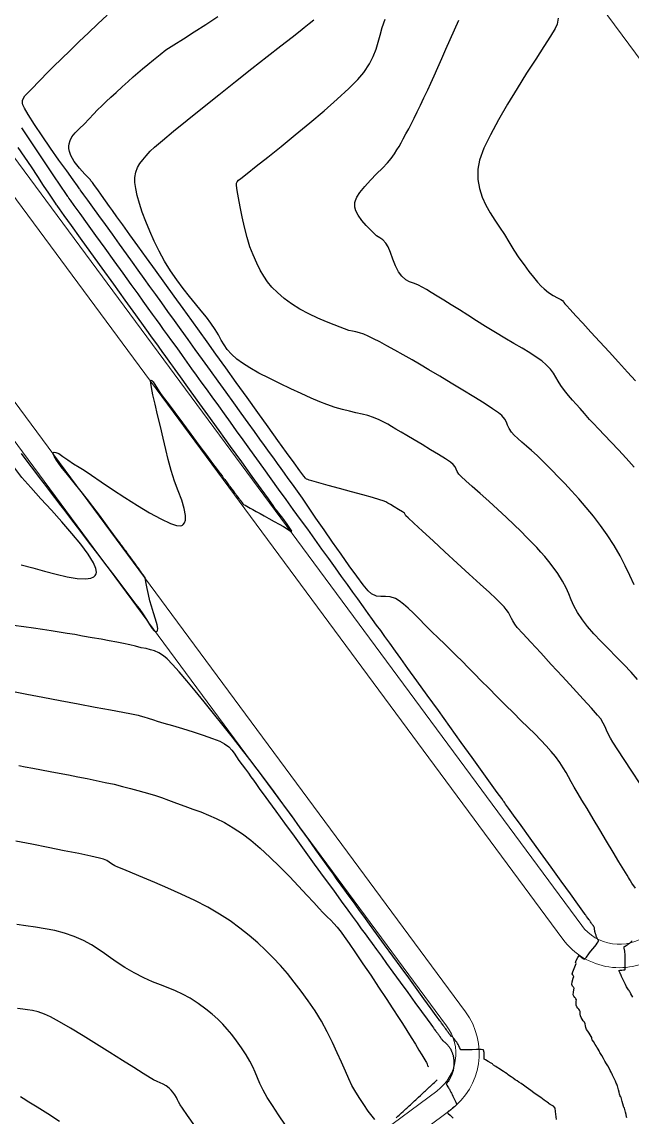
# Model space of a CAD drawing. Header units: millimetres. Extents: x 340454 to 342791, y 6993867 to 6995092.
# Drawn here: x 340795.8 to 340861.1, y 6994663.3 to 6994780.5 of the extents above; entities that cross this region are included whole.
import ezdxf

# ---------------------------------------------------------------- set-up
doc = ezdxf.new("R2010")
doc.units = ezdxf.units.MM
doc.header["$LTSCALE"] = 10
for name, color, linetype in [('T-HM-CURVA_INTERMEDIARIA', 45, 'Continuous'), ('T-HM-CURVA_MESTRA', 20, 'Continuous'), ('URB-Calçadas', 2, 'Continuous'), ('URB-Quadras', 3, 'Continuous')]:
    doc.layers.add(name, color=color, linetype=linetype)

msp = doc.modelspace()

# ---------------------------------------------------------------- linework, layer by layer
at = {"layer": 'T-HM-CURVA_INTERMEDIARIA', "color": 45, "linetype": 'Continuous', "lineweight": -3, "flags": 128}
for points, elevation in [([(340861.47, 6994687.75), (340861.1, 6994688.31), (340860.94, 6994688.55), (340860.89, 6994688.62), (340860.83, 6994688.72), (340860.71, 6994688.92), (340860.57, 6994689.16), (340860.22, 6994689.74), (340859.71, 6994690.58), (340859.09, 6994691.62), (340858.39, 6994692.79), (340857.66, 6994694), (340856.95, 6994695.19), (340856.29, 6994696.28), (340855.74, 6994697.2), (340855.33, 6994697.87), (340854.92, 6994698.56), (340854.6, 6994699.15), (340854.32, 6994699.67), (340854.05, 6994700.16), (340853.75, 6994700.66), (340853.38, 6994701.21), (340852.9, 6994701.85), (340852.45, 6994702.4), (340851.92, 6994702.99), (340851.34, 6994703.61), (340850.69, 6994704.27), (340849.98, 6994704.97), (340849.22, 6994705.72), (340848.41, 6994706.52), (340847.55, 6994707.37), (340846.65, 6994708.27), (340845.78, 6994709.16), (340844.98, 6994709.97), (340844.25, 6994710.71), (340843.57, 6994711.4), (340842.92, 6994712.05), (340842.29, 6994712.67), (340841.67, 6994713.28), (340841.04, 6994713.9), (340840.39, 6994714.53), (340839.66, 6994715.24), (340838.97, 6994715.93), (340838.32, 6994716.59), (340837.71, 6994717.19), (340837.15, 6994717.72), (340836.64, 6994718.17), (340836.19, 6994718.53), (340835.79, 6994718.78), (340835.23, 6994718.96), (340834.72, 6994718.99), (340834.24, 6994718.98), (340833.75, 6994719.03), (340833.23, 6994719.25), (340832.88, 6994719.59), (340832.34, 6994720.24), (340831.65, 6994721.15), (340830.85, 6994722.26), (340829.97, 6994723.5), (340829.07, 6994724.8), (340828.16, 6994726.12), (340827.29, 6994727.38), (340826.5, 6994728.53), (340825.83, 6994729.51), (340825.31, 6994730.24), (340824.78, 6994730.99), (340824.32, 6994731.62), (340823.92, 6994732.18), (340823.55, 6994732.69), (340823.17, 6994733.21), (340822.77, 6994733.77), (340822.32, 6994734.4), (340821.78, 6994735.15), (340821.29, 6994735.82), (340820.71, 6994736.63), (340820.04, 6994737.57), (340819.3, 6994738.59), (340818.51, 6994739.69), (340817.68, 6994740.84), (340816.84, 6994742.01), (340815.99, 6994743.18), (340815.16, 6994744.33), (340814.37, 6994745.43), (340813.62, 6994746.47), (340812.86, 6994747.53), (340812.14, 6994748.53), (340811.45, 6994749.49), (340810.79, 6994750.4), (340810.15, 6994751.29), (340809.52, 6994752.16), (340808.9, 6994753.02), (340808.28, 6994753.89), (340807.65, 6994754.76), (340807, 6994755.66), (340806.25, 6994756.7), (340805.5, 6994757.75), (340804.75, 6994758.78), (340804.05, 6994759.76), (340803.41, 6994760.64), (340802.87, 6994761.4), (340802.44, 6994761.98), (340802.17, 6994762.36), (340802.07, 6994762.5), (340802.02, 6994762.57), (340801.99, 6994762.62), (340801.93, 6994762.7), (340801.76, 6994762.93), (340801.3, 6994763.57), (340800.62, 6994764.52), (340799.79, 6994765.69), (340798.89, 6994766.97), (340798, 6994768.27), (340797.17, 6994769.51), (340796.5, 6994770.57), (340796.11, 6994771.24), (340795.93, 6994771.6), (340795.88, 6994771.77), (340795.87, 6994771.82), (340795.88, 6994771.91), (340795.9, 6994772.08), (340795.98, 6994772.31), (340796.14, 6994772.56), (340796.42, 6994772.86), (340796.76, 6994773.18), (340797.13, 6994773.56), (340797.41, 6994773.87), (340797.87, 6994774.34), (340798.47, 6994774.96), (340799.21, 6994775.7), (340800.05, 6994776.52), (340800.97, 6994777.42), (340801.94, 6994778.36), (340802.94, 6994779.32), (340803.95, 6994780.26), (340804.94, 6994781.18)], 719), ([(340861.98, 6994698.92), (340861.09, 6994700.28), (340860.27, 6994701.52), (340859.57, 6994702.58), (340859.06, 6994703.38), (340858.79, 6994703.82), (340858.54, 6994704.29), (340858.37, 6994704.69), (340858.22, 6994705.05), (340858.03, 6994705.43), (340857.75, 6994705.88), (340857.41, 6994706.29), (340856.77, 6994707.03), (340855.88, 6994708.01), (340854.82, 6994709.17), (340853.66, 6994710.43), (340852.47, 6994711.71), (340851.33, 6994712.96), (340850.29, 6994714.08), (340849.43, 6994715.01), (340848.83, 6994715.68), (340848.55, 6994716.02), (340848.34, 6994716.36), (340848.21, 6994716.64), (340848.08, 6994716.93), (340847.88, 6994717.28), (340847.64, 6994717.6), (340847.42, 6994717.86), (340847.18, 6994718.11), (340846.87, 6994718.43), (340846.54, 6994718.75), (340845.84, 6994719.4), (340844.86, 6994720.3), (340843.69, 6994721.38), (340842.4, 6994722.56), (340841.09, 6994723.77), (340839.82, 6994724.93), (340838.69, 6994725.97), (340837.77, 6994726.82), (340837.15, 6994727.39), (340836.91, 6994727.62), (340836.83, 6994727.76), (340836.75, 6994727.89), (340836.53, 6994728.04), (340836.11, 6994728.31), (340835.64, 6994728.59), (340835.27, 6994728.81), (340834.99, 6994728.97), (340834.77, 6994729.1), (340834.48, 6994729.23), (340834.12, 6994729.34), (340833.35, 6994729.56), (340832.3, 6994729.85), (340831.08, 6994730.19), (340829.81, 6994730.54), (340828.61, 6994730.87), (340827.58, 6994731.15), (340826.86, 6994731.35), (340826.55, 6994731.44), (340826.4, 6994731.5), (340826.28, 6994731.55), (340826.15, 6994731.65), (340825.98, 6994731.86), (340825.57, 6994732.42), (340824.95, 6994733.28), (340824.15, 6994734.39), (340823.21, 6994735.69), (340822.17, 6994737.14), (340821.06, 6994738.69), (340819.91, 6994740.29), (340818.75, 6994741.9), (340817.64, 6994743.45), (340816.58, 6994744.92), (340815.64, 6994746.24), (340814.83, 6994747.36), (340813.99, 6994748.52), (340813.08, 6994749.79), (340812.11, 6994751.13), (340811.12, 6994752.51), (340810.12, 6994753.89), (340809.15, 6994755.24), (340808.23, 6994756.52), (340807.38, 6994757.7), (340806.62, 6994758.75), (340805.99, 6994759.62), (340805.51, 6994760.29), (340805.2, 6994760.72), (340804.77, 6994761.33), (340804.33, 6994761.93), (340803.93, 6994762.49), (340803.6, 6994762.95), (340803.37, 6994763.27), (340803.27, 6994763.4), (340803.21, 6994763.48), (340803.16, 6994763.56), (340802.97, 6994763.74), (340802.54, 6994764.18), (340801.98, 6994764.81), (340801.42, 6994765.55), (340801.07, 6994766.16), (340800.9, 6994766.62), (340800.84, 6994766.91), (340800.84, 6994767.05), (340800.84, 6994767.18), (340800.88, 6994767.43), (340800.97, 6994767.77), (340801.18, 6994768.17), (340801.54, 6994768.61), (340801.99, 6994769.05), (340802.5, 6994769.52), (340803.03, 6994770.09), (340803.49, 6994770.6), (340803.92, 6994771.06), (340804.37, 6994771.5), (340804.83, 6994771.94), (340805.34, 6994772.41), (340805.9, 6994772.92), (340806.54, 6994773.51), (340807.18, 6994774.09), (340807.73, 6994774.58), (340808.24, 6994775.02), (340808.74, 6994775.45), (340809.28, 6994775.9), (340809.89, 6994776.41), (340810.6, 6994777), (340811.23, 6994777.47), (340812.08, 6994778.03), (340813.11, 6994778.67), (340814.27, 6994779.4), (340815.5, 6994780.2), (340816.77, 6994781.06)], 718), ([(340861.68, 6994710.1), (340861, 6994710.89), (340860.23, 6994711.71), (340859.41, 6994712.54), (340858.58, 6994713.38), (340857.77, 6994714.21), (340857.01, 6994715), (340856.34, 6994715.76), (340855.79, 6994716.47), (340855.27, 6994717.27), (340854.89, 6994717.98), (340854.6, 6994718.63), (340854.34, 6994719.26), (340854.05, 6994719.91), (340853.68, 6994720.62), (340853.17, 6994721.43), (340852.67, 6994722.13), (340852.22, 6994722.72), (340851.79, 6994723.25), (340851.36, 6994723.74), (340850.91, 6994724.22), (340850.41, 6994724.73), (340849.85, 6994725.3), (340849.2, 6994725.96), (340848.5, 6994726.66), (340847.65, 6994727.46), (340846.73, 6994728.31), (340845.77, 6994729.17), (340844.85, 6994730), (340844.01, 6994730.74), (340843.32, 6994731.37), (340842.81, 6994731.83), (340842.56, 6994732.09), (340842.38, 6994732.37), (340842.28, 6994732.61), (340842.17, 6994732.85), (340841.97, 6994733.11), (340841.68, 6994733.34), (340841.14, 6994733.7), (340840.4, 6994734.17), (340839.55, 6994734.69), (340838.65, 6994735.24), (340837.79, 6994735.76), (340837.02, 6994736.21), (340836.42, 6994736.56), (340835.85, 6994736.89), (340835.38, 6994737.17), (340834.97, 6994737.42), (340834.54, 6994737.64), (340834.06, 6994737.88), (340833.45, 6994738.13), (340832.85, 6994738.34), (340832.23, 6994738.51), (340831.57, 6994738.65), (340830.88, 6994738.81), (340830.13, 6994738.99), (340829.33, 6994739.22), (340828.45, 6994739.53), (340827.7, 6994739.83), (340826.78, 6994740.22), (340825.72, 6994740.69), (340824.59, 6994741.21), (340823.42, 6994741.76), (340822.27, 6994742.33), (340821.19, 6994742.9), (340820.22, 6994743.44), (340819.42, 6994743.94), (340818.82, 6994744.38), (340818.24, 6994744.92), (340817.8, 6994745.43), (340817.46, 6994745.92), (340817.16, 6994746.43), (340816.85, 6994746.97), (340816.49, 6994747.57), (340816.03, 6994748.25), (340815.57, 6994748.86), (340815.02, 6994749.54), (340814.41, 6994750.29), (340813.76, 6994751.1), (340813.08, 6994751.96), (340812.39, 6994752.88), (340811.72, 6994753.85), (340811.08, 6994754.87), (340810.5, 6994755.93), (340809.97, 6994757.01), (340809.5, 6994758.08), (340809.07, 6994759.12), (340808.7, 6994760.12), (340808.4, 6994761.05), (340808.17, 6994761.9), (340808, 6994762.66), (340807.92, 6994763.3), (340807.92, 6994763.81), (340808.03, 6994764.4), (340808.2, 6994764.89), (340808.44, 6994765.31), (340808.75, 6994765.72), (340809.12, 6994766.15), (340809.55, 6994766.64), (340810, 6994767.06), (340810.85, 6994767.8), (340812.05, 6994768.78), (340813.5, 6994769.96), (340815.14, 6994771.28), (340816.9, 6994772.67), (340818.69, 6994774.09), (340820.44, 6994775.48), (340822.08, 6994776.77), (340823.54, 6994777.91), (340824.73, 6994778.85), (340825.58, 6994779.53), (340826.02, 6994779.88), (340826.56, 6994780.32), (340827.05, 6994780.71)], 717), ([(340861.32, 6994720.23), (340860.87, 6994721.22), (340860.37, 6994722.26), (340859.82, 6994723.34), (340859.18, 6994724.44), (340858.45, 6994725.58), (340857.73, 6994726.59), (340856.97, 6994727.57), (340856.19, 6994728.52), (340855.41, 6994729.43), (340854.64, 6994730.28), (340853.9, 6994731.08), (340853.2, 6994731.8), (340852.56, 6994732.45), (340852, 6994733.02), (340851.53, 6994733.5), (340850.94, 6994734.08), (340850.36, 6994734.61), (340849.82, 6994735.08), (340849.32, 6994735.51), (340848.88, 6994735.89), (340848.5, 6994736.24), (340848.22, 6994736.56), (340847.95, 6994736.95), (340847.79, 6994737.3), (340847.66, 6994737.64), (340847.48, 6994737.97), (340847.19, 6994738.34), (340846.83, 6994738.62), (340846.17, 6994739.08), (340845.27, 6994739.66), (340844.19, 6994740.34), (340842.99, 6994741.08), (340841.75, 6994741.83), (340840.53, 6994742.57), (340839.38, 6994743.25), (340838.37, 6994743.84), (340837.57, 6994744.31), (340836.63, 6994744.85), (340835.72, 6994745.35), (340834.88, 6994745.81), (340834.11, 6994746.22), (340833.43, 6994746.57), (340832.86, 6994746.85), (340832.41, 6994747.04), (340831.95, 6994747.2), (340831.56, 6994747.3), (340831.2, 6994747.37), (340830.82, 6994747.46), (340830.35, 6994747.62), (340829.89, 6994747.79), (340829.23, 6994748.04), (340828.41, 6994748.37), (340827.49, 6994748.77), (340826.52, 6994749.23), (340825.56, 6994749.74), (340824.66, 6994750.29), (340823.88, 6994750.87), (340823.16, 6994751.52), (340822.58, 6994752.1), (340822.11, 6994752.67), (340821.7, 6994753.25), (340821.33, 6994753.9), (340820.96, 6994754.65), (340820.55, 6994755.53), (340820.22, 6994756.39), (340819.91, 6994757.4), (340819.63, 6994758.5), (340819.38, 6994759.62), (340819.17, 6994760.69), (340818.99, 6994761.65), (340818.87, 6994762.43), (340818.8, 6994762.97), (340818.78, 6994763.2), (340818.86, 6994763.37), (340819.01, 6994763.52), (340819.26, 6994763.73), (340819.92, 6994764.25), (340820.9, 6994765.02), (340822.13, 6994766.01), (340823.55, 6994767.15), (340825.07, 6994768.39), (340826.63, 6994769.68), (340828.16, 6994770.97), (340829.57, 6994772.21), (340830.8, 6994773.34), (340831.77, 6994774.31), (340832.41, 6994775.07), (340833, 6994775.97), (340833.41, 6994776.78), (340833.72, 6994777.54), (340833.95, 6994778.29), (340834.15, 6994779.05), (340834.38, 6994779.87), (340834.68, 6994780.78)], 716), ([(340853.2, 6994780.86), (340853.1, 6994780.22), (340852.88, 6994779.77), (340852.39, 6994778.95), (340851.68, 6994777.84), (340850.81, 6994776.5), (340849.83, 6994774.98), (340848.8, 6994773.34), (340847.78, 6994771.66), (340846.81, 6994770), (340845.95, 6994768.4), (340845.26, 6994766.95), (340844.78, 6994765.69), (340844.59, 6994764.7), (340844.62, 6994763.62), (340844.79, 6994762.64), (340845.08, 6994761.72), (340845.46, 6994760.87), (340845.92, 6994760.05), (340846.42, 6994759.27), (340846.94, 6994758.5), (340847.45, 6994757.72), (340847.94, 6994756.94), (340848.47, 6994756.06), (340849.01, 6994755.23), (340849.55, 6994754.46), (340850.06, 6994753.77), (340850.55, 6994753.15), (340851, 6994752.63), (340851.38, 6994752.2), (340851.7, 6994751.89), (340852.18, 6994751.51), (340852.67, 6994751.19), (340853.13, 6994750.94), (340853.48, 6994750.76), (340853.66, 6994750.65), (340853.76, 6994750.53), (340853.82, 6994750.43), (340853.91, 6994750.3), (340854.08, 6994750.11), (340854.48, 6994749.68), (340855.08, 6994749.03), (340855.83, 6994748.22), (340856.71, 6994747.28), (340857.66, 6994746.25), (340858.66, 6994745.16), (340859.65, 6994744.07), (340860.62, 6994743), (340861.47, 6994742.05)], 714), ([(340795.73, 6994734.28), (340796.25, 6994733.59), (340796.8, 6994732.87), (340797.27, 6994732.26), (340797.67, 6994731.72), (340798.06, 6994731.22), (340798.44, 6994730.72), (340798.85, 6994730.19), (340799.31, 6994729.58), (340799.86, 6994728.86), (340800.4, 6994728.15), (340801.12, 6994727.2), (340801.98, 6994726.08), (340802.92, 6994724.84), (340803.91, 6994723.54), (340804.9, 6994722.24), (340805.86, 6994720.99), (340806.72, 6994719.85), (340807.46, 6994718.89), (340808.03, 6994718.14), (340808.38, 6994717.69), (340808.77, 6994717.11), (340809.14, 6994716.53), (340809.47, 6994715.98), (340809.76, 6994715.55), (340809.97, 6994715.32), (340810.11, 6994715.23), (340810.2, 6994715.23), (340810.24, 6994715.24), (340810.28, 6994715.26), (340810.33, 6994715.35), (340810.35, 6994715.55), (340810.29, 6994715.94), (340810.12, 6994716.56), (340809.9, 6994717.25), (340809.68, 6994717.94), (340809.52, 6994718.53), (340809.38, 6994719.18), (340809.24, 6994719.82), (340809.12, 6994720.37), (340809.04, 6994720.76), (340809, 6994720.91), (340809.01, 6994721), (340808.94, 6994721.09), (340808.88, 6994721.18), (340808.83, 6994721.25), (340808.77, 6994721.34), (340808.63, 6994721.53), (340808.53, 6994721.68), (340808.42, 6994721.82), (340808.37, 6994721.89), (340808.32, 6994721.97), (340808.24, 6994722.08), (340808.09, 6994722.28), (340808.01, 6994722.4), (340807.97, 6994722.45), (340807.93, 6994722.5), (340807.88, 6994722.57), (340807.83, 6994722.64), (340807.74, 6994722.77), (340807.58, 6994722.98), (340807.47, 6994723.13), (340807.41, 6994723.22), (340807.34, 6994723.3), (340807.26, 6994723.41), (340807.13, 6994723.6), (340806.97, 6994723.82), (340806.81, 6994724.02), (340806.69, 6994724.2), (340806.6, 6994724.32), (340806.51, 6994724.44), (340806.42, 6994724.55), (340806.31, 6994724.71), (340806.03, 6994725.08), (340805.63, 6994725.62), (340805.14, 6994726.29), (340804.59, 6994727.04), (340804.01, 6994727.83), (340803.42, 6994728.61), (340802.85, 6994729.36), (340802.16, 6994730.22), (340801.41, 6994731.14), (340800.69, 6994732.04), (340800.03, 6994732.87), (340799.52, 6994733.58), (340799.26, 6994734.01), (340799.16, 6994734.24), (340799.16, 6994734.34), (340799.17, 6994734.37), (340799.21, 6994734.4), (340799.29, 6994734.43), (340799.46, 6994734.41), (340799.76, 6994734.27), (340800.22, 6994733.98), (340800.75, 6994733.6), (340801.34, 6994733.19), (340801.96, 6994732.81), (340802.47, 6994732.49), (340803.28, 6994731.95), (340804.32, 6994731.25), (340805.53, 6994730.43), (340806.84, 6994729.57), (340808.18, 6994728.72), (340809.48, 6994727.94), (340810.68, 6994727.28), (340811.71, 6994726.8), (340812.37, 6994726.59), (340812.75, 6994726.56), (340812.93, 6994726.59), (340813, 6994726.63), (340813.08, 6994726.7), (340813.21, 6994726.86), (340813.32, 6994727.16), (340813.34, 6994727.65), (340813.2, 6994728.4), (340812.92, 6994729.29), (340812.56, 6994730.28), (340812.16, 6994731.34), (340811.78, 6994732.47), (340811.47, 6994733.63), (340811.22, 6994734.73), (340810.94, 6994735.94), (340810.64, 6994737.18), (340810.34, 6994738.41), (340810.07, 6994739.55), (340809.85, 6994740.55), (340809.68, 6994741.36), (340809.61, 6994741.81), (340809.59, 6994742.02), (340809.61, 6994742.1), (340809.62, 6994742.11), (340809.65, 6994742.12), (340809.73, 6994742.09), (340809.86, 6994741.97), (340810.05, 6994741.68), (340810.34, 6994741.2), (340810.66, 6994740.71), (340810.94, 6994740.33), (340811.47, 6994739.62), (340812.18, 6994738.66), (340813.01, 6994737.55), (340813.89, 6994736.37), (340814.77, 6994735.19), (340815.57, 6994734.11), (340816.23, 6994733.22), (340816.7, 6994732.59), (340816.9, 6994732.32), (340817.06, 6994732.1), (340817.2, 6994731.93), (340817.28, 6994731.81), (340817.37, 6994731.69), (340817.45, 6994731.59), (340817.52, 6994731.49), (340817.59, 6994731.4), (340817.7, 6994731.25), (340817.86, 6994731.03), (340817.96, 6994730.9), (340818.02, 6994730.83), (340818.07, 6994730.76), (340818.14, 6994730.66), (340818.27, 6994730.48), (340818.43, 6994730.28), (340818.57, 6994730.09), (340818.7, 6994729.93), (340818.75, 6994729.85), (340818.79, 6994729.8), (340818.83, 6994729.75), (340818.9, 6994729.65), (340819.03, 6994729.48), (340819.1, 6994729.39), (340819.15, 6994729.33), (340819.19, 6994729.28), (340819.28, 6994729.16), (340819.39, 6994729.01), (340819.47, 6994728.91), (340819.53, 6994728.84), (340819.56, 6994728.8), (340819.6, 6994728.77), (340819.64, 6994728.79), (340819.71, 6994728.75), (340819.88, 6994728.66), (340820.08, 6994728.54), (340820.26, 6994728.44), (340820.54, 6994728.28), (340820.9, 6994728.08), (340821.32, 6994727.85), (340821.76, 6994727.6), (340822.26, 6994727.32), (340822.82, 6994727.01), (340823.36, 6994726.71), (340823.81, 6994726.46), (340824.09, 6994726.3), (340824.35, 6994726.13), (340824.57, 6994725.98), (340824.7, 6994725.96), (340824.57, 6994726.2), (340824.2, 6994726.73), (340823.73, 6994727.36), (340823.32, 6994727.9), (340823.11, 6994728.17), (340823.01, 6994728.31), (340822.9, 6994728.45), (340822.71, 6994728.73), (340822.2, 6994729.43), (340821.43, 6994730.5), (340820.46, 6994731.84), (340819.35, 6994733.38), (340818.15, 6994735.05), (340816.92, 6994736.76), (340815.71, 6994738.44), (340814.58, 6994740.01), (340813.58, 6994741.39), (340812.78, 6994742.5), (340812.23, 6994743.27), (340811.98, 6994743.62), (340811.75, 6994743.93), (340811.57, 6994744.18), (340811.4, 6994744.42), (340811.21, 6994744.68), (340811.04, 6994744.93), (340810.9, 6994745.11), (340810.76, 6994745.3), (340810.59, 6994745.55), (340810.35, 6994745.88), (340809.8, 6994746.64), (340809, 6994747.75), (340808.01, 6994749.13), (340806.87, 6994750.7), (340805.66, 6994752.39), (340804.42, 6994754.11), (340803.21, 6994755.79), (340802.09, 6994757.34), (340801.12, 6994758.69), (340800.35, 6994759.75), (340799.85, 6994760.46), (340799.66, 6994760.72), (340799.59, 6994760.81), (340799.52, 6994760.91), (340799.41, 6994761.08), (340799.12, 6994761.51), (340798.69, 6994762.16), (340798.14, 6994762.98), (340797.52, 6994763.93), (340796.84, 6994764.95), (340796.14, 6994766.01), (340795.44, 6994767.05)], 721), ([(340853.02, 6994663.01), (340852.93, 6994663.86), (340852.87, 6994664.23), (340852.69, 6994664.43), (340852.48, 6994664.55), (340852.34, 6994664.62), (340852.24, 6994664.69), (340852.15, 6994664.76), (340852.01, 6994664.86), (340851.72, 6994665.07), (340851.34, 6994665.35), (340850.94, 6994665.63), (340850.6, 6994665.88), (340850.28, 6994666.12), (340850.02, 6994666.31), (340849.77, 6994666.48), (340849.5, 6994666.67), (340849.24, 6994666.85), (340849.01, 6994667), (340848.81, 6994667.14), (340848.61, 6994667.27), (340848.37, 6994667.44), (340848.18, 6994667.57), (340848, 6994667.7), (340847.85, 6994667.8), (340847.73, 6994667.89), (340847.58, 6994667.99), (340847.37, 6994668.13), (340847.08, 6994668.32), (340846.81, 6994668.49), (340846.66, 6994668.58), (340846.54, 6994668.67), (340846.45, 6994668.72), (340846.4, 6994668.76), (340846.35, 6994668.79), (340846.29, 6994668.83), (340846.25, 6994668.86), (340846.21, 6994668.89), (340846.17, 6994668.97), (340846.02, 6994669.05), (340845.72, 6994669.21), (340845.41, 6994669.38), (340845.27, 6994669.46), (340845.28, 6994669.54), (340845.28, 6994669.65), (340845.28, 6994669.8), (340845.28, 6994669.94), (340845.28, 6994670.03), (340845.27, 6994670.1), (340845.27, 6994670.15), (340845.27, 6994670.2), (340845.26, 6994670.26), (340845.25, 6994670.31), (340845.24, 6994670.37), (340845.23, 6994670.42), (340845.2, 6994670.47), (340845.12, 6994670.48), (340844.98, 6994670.49), (340844.86, 6994670.49), (340844.72, 6994670.49), (340844.48, 6994670.49), (340844, 6994670.48), (340843.43, 6994670.48), (340843.04, 6994670.48), (340842.84, 6994670.48), (340842.77, 6994670.48), (340842.76, 6994670.48), (340842.76, 6994670.49), (340842.74, 6994670.51), (340842.73, 6994670.56), (340842.71, 6994670.62), (340842.66, 6994670.73), (340842.58, 6994670.89), (340842.51, 6994671.03), (340842.44, 6994671.16), (340842.36, 6994671.28), (340842.27, 6994671.4), (340842.16, 6994671.54), (340842.09, 6994671.63), (340842.05, 6994671.67), (340842, 6994671.72), (340841.95, 6994671.78), (340841.88, 6994671.84), (340841.77, 6994671.94), (340841.69, 6994672.02), (340841.64, 6994672.05), (340841.61, 6994672.1), (340841.57, 6994672.15), (340841.52, 6994672.22), (340841.46, 6994672.31), (340841.4, 6994672.4), (340841.37, 6994672.44), (340841.33, 6994672.49), (340841.3, 6994672.54), (340841.25, 6994672.6), (340841.18, 6994672.7), (340841.12, 6994672.78), (340841.09, 6994672.83), (340841.05, 6994672.88), (340841.02, 6994672.92), (340840.98, 6994672.98), (340840.89, 6994673.11), (340840.73, 6994673.32), (340840.64, 6994673.45), (340840.6, 6994673.51), (340840.55, 6994673.57), (340840.47, 6994673.68), (340840.27, 6994673.96), (340839.97, 6994674.37), (340839.61, 6994674.86), (340839.22, 6994675.4), (340838.82, 6994675.94), (340838.47, 6994676.42), (340837.92, 6994677.19), (340837.21, 6994678.16), (340836.39, 6994679.29), (340835.51, 6994680.49), (340834.63, 6994681.71), (340833.78, 6994682.88), (340833.02, 6994683.92), (340832.4, 6994684.78), (340831.96, 6994685.38), (340831.48, 6994686.05), (340831.08, 6994686.59), (340830.73, 6994687.07), (340830.38, 6994687.55), (340829.99, 6994688.09), (340829.5, 6994688.76), (340829.15, 6994689.25), (340828.65, 6994689.95), (340828.02, 6994690.83), (340827.29, 6994691.86), (340826.48, 6994693), (340825.61, 6994694.22), (340824.69, 6994695.5), (340823.75, 6994696.79), (340822.81, 6994698.08), (340821.89, 6994699.32), (340821.01, 6994700.49), (340820.2, 6994701.55), (340819.31, 6994702.69), (340818.35, 6994703.91), (340817.35, 6994705.18), (340816.34, 6994706.45), (340815.34, 6994707.7), (340814.37, 6994708.89), (340813.46, 6994709.97), (340812.65, 6994710.93), (340811.94, 6994711.71), (340811.38, 6994712.3), (340810.98, 6994712.64), (340810.47, 6994712.95), (340810.01, 6994713.16), (340809.57, 6994713.29), (340809.11, 6994713.4), (340808.59, 6994713.5), (340807.97, 6994713.65), (340807.36, 6994713.8), (340806.69, 6994713.95), (340805.97, 6994714.1), (340805.17, 6994714.25), (340804.3, 6994714.41), (340803.35, 6994714.57), (340802.32, 6994714.75), (340801.48, 6994714.9), (340800.65, 6994715.03), (340799.81, 6994715.17), (340798.94, 6994715.31), (340798.03, 6994715.44), (340797.07, 6994715.58), (340796.03, 6994715.73), (340794.91, 6994715.89)], 721), ([(340794.92, 6994708.8), (340796.35, 6994708.53), (340798.05, 6994708.2), (340799.92, 6994707.85), (340801.83, 6994707.49), (340803.67, 6994707.15), (340805.31, 6994706.84), (340806.64, 6994706.59), (340807.54, 6994706.42), (340807.9, 6994706.36), (340808.08, 6994706.32), (340808.26, 6994706.28), (340808.48, 6994706.22), (340808.86, 6994706.1), (340809.35, 6994705.95), (340809.89, 6994705.78), (340810.3, 6994705.65), (340811.02, 6994705.44), (340811.95, 6994705.17), (340813.02, 6994704.85), (340814.14, 6994704.5), (340815.23, 6994704.15), (340816.21, 6994703.8), (340817, 6994703.49), (340817.51, 6994703.22), (340817.96, 6994702.88), (340818.28, 6994702.55), (340818.54, 6994702.21), (340818.78, 6994701.84), (340819.05, 6994701.43), (340819.39, 6994700.96), (340819.75, 6994700.49), (340820.06, 6994700.08), (340820.33, 6994699.7), (340820.61, 6994699.31), (340820.92, 6994698.87), (340821.29, 6994698.34), (340821.64, 6994697.87), (340822.22, 6994697.07), (340823, 6994696), (340823.92, 6994694.74), (340824.94, 6994693.33), (340826.02, 6994691.84), (340827.11, 6994690.34), (340828.17, 6994688.89), (340829.15, 6994687.54), (340830, 6994686.37), (340830.69, 6994685.43), (340831.16, 6994684.78), (340831.7, 6994684.04), (340832.14, 6994683.43), (340832.54, 6994682.89), (340832.91, 6994682.37), (340833.3, 6994681.83), (340833.75, 6994681.22), (340834.29, 6994680.48), (340834.84, 6994679.72), (340835.52, 6994678.78), (340836.3, 6994677.72), (340837.1, 6994676.61), (340837.88, 6994675.54), (340838.59, 6994674.56), (340839.17, 6994673.76), (340839.58, 6994673.21), (340839.75, 6994672.97), (340839.86, 6994672.82), (340839.95, 6994672.69), (340840.01, 6994672.61), (340840.09, 6994672.5), (340840.15, 6994672.42), (340840.18, 6994672.37), (340840.21, 6994672.33), (340840.25, 6994672.28), (340840.28, 6994672.24), (340840.33, 6994672.17), (340840.38, 6994672.1), (340840.43, 6994672.03), (340840.46, 6994671.99), (340840.49, 6994671.94), (340840.52, 6994671.9), (340840.56, 6994671.85), (340840.6, 6994671.78), (340840.65, 6994671.72), (340840.7, 6994671.65), (340840.74, 6994671.59), (340840.79, 6994671.53), (340840.82, 6994671.48), (340840.88, 6994671.45), (340840.94, 6994671.41), (340840.98, 6994671.37), (340841.01, 6994671.33), (340841.06, 6994671.3), (340841.1, 6994671.26), (340841.15, 6994671.22), (340841.2, 6994671.17), (340841.26, 6994671.12), (340841.3, 6994671.08), (340841.33, 6994671.03), (340841.37, 6994670.99), (340841.41, 6994670.95), (340841.44, 6994670.91), (340841.47, 6994670.86), (340841.51, 6994670.81), (340841.55, 6994670.77), (340841.58, 6994670.72), (340841.6, 6994670.67), (340841.64, 6994670.62), (340841.67, 6994670.57), (340841.7, 6994670.52), (340841.72, 6994670.46), (340841.75, 6994670.41), (340841.78, 6994670.36), (340841.8, 6994670.3), (340841.82, 6994670.24), (340841.85, 6994670.19), (340841.87, 6994670.14), (340841.89, 6994670.07), (340841.91, 6994670.01), (340841.93, 6994669.96), (340841.95, 6994669.9), (340841.96, 6994669.83), (340841.97, 6994669.76), (340841.99, 6994669.71), (340842, 6994669.66), (340842.01, 6994669.59), (340842.02, 6994669.51), (340842.03, 6994669.45), (340842.04, 6994669.38), (340842.04, 6994669.31), (340842.05, 6994669.25), (340842.05, 6994669.2), (340842.05, 6994669.14), (340842.05, 6994669.06), (340842.05, 6994668.98), (340842.05, 6994668.88), (340842.04, 6994668.79), (340842.03, 6994668.7), (340842.02, 6994668.61), (340842.01, 6994668.52), (340841.99, 6994668.43), (340841.98, 6994668.37), (340841.97, 6994668.31), (340841.95, 6994668.24), (340841.92, 6994668.15), (340841.91, 6994668.08), (340841.87, 6994667.98), (340841.83, 6994667.87), (340841.81, 6994667.82), (340841.79, 6994667.77), (340841.76, 6994667.69), (340841.72, 6994667.6), (340841.69, 6994667.53), (340841.66, 6994667.47), (340841.63, 6994667.42), (340841.61, 6994667.38), (340841.58, 6994667.33), (340841.55, 6994667.28), (340841.5, 6994667.2), (340841.42, 6994667.07), (340841.31, 6994666.96), (340841.23, 6994666.82), (340841.29, 6994666.67), (340841.41, 6994666.5), (340841.48, 6994666.4), (340841.52, 6994666.33), (340841.56, 6994666.25), (340841.62, 6994666.14), (340841.71, 6994665.95), (340841.78, 6994665.82), (340841.85, 6994665.68), (340841.93, 6994665.51), (340842.08, 6994665.21), (340842.26, 6994664.85), (340842.34, 6994664.67), (340842.37, 6994664.63), (340842.34, 6994664.58), (340842.27, 6994664.51), (340842.23, 6994664.47), (340842.18, 6994664.44), (340842.11, 6994664.38), (340842.03, 6994664.32), (340841.94, 6994664.25), (340841.9, 6994664.21), (340841.85, 6994664.18), (340841.79, 6994664.13), (340841.74, 6994664.09), (340841.69, 6994664.05), (340841.64, 6994664.01), (340841.56, 6994663.95), (340841.48, 6994663.89), (340841.42, 6994663.84), (340841.37, 6994663.81), (340841.33, 6994663.77), (340841.43, 6994663.67), (340841.65, 6994663.47), (340841.83, 6994663.3), (340841.98, 6994663.16)], 722), ([(340795.49, 6994700.88), (340796.19, 6994700.76), (340796.98, 6994700.62), (340797.92, 6994700.44), (340798.85, 6994700.26), (340799.81, 6994700.08), (340800.8, 6994699.89), (340801.79, 6994699.7), (340802.79, 6994699.5), (340803.78, 6994699.3), (340804.74, 6994699.09), (340805.68, 6994698.88), (340806.57, 6994698.66), (340807.46, 6994698.43), (340808.22, 6994698.23), (340808.88, 6994698.05), (340809.5, 6994697.87), (340810.11, 6994697.68), (340810.76, 6994697.46), (340811.5, 6994697.19), (340812.36, 6994696.87), (340813.27, 6994696.53), (340814.12, 6994696.22), (340814.96, 6994695.92), (340815.78, 6994695.59), (340816.62, 6994695.22), (340817.5, 6994694.78), (340818.43, 6994694.24), (340819.43, 6994693.59), (340820.33, 6994692.9), (340821.32, 6994692.05), (340822.36, 6994691.09), (340823.42, 6994690.05), (340824.45, 6994689), (340825.43, 6994687.97), (340826.31, 6994687.03), (340827.06, 6994686.22), (340827.64, 6994685.58), (340828.02, 6994685.18), (340828.49, 6994684.7), (340828.86, 6994684.33), (340829.2, 6994683.98), (340829.55, 6994683.58), (340829.97, 6994683.07), (340830.31, 6994682.6), (340830.85, 6994681.83), (340831.53, 6994680.84), (340832.31, 6994679.68), (340833.14, 6994678.44), (340833.99, 6994677.18), (340834.79, 6994675.96), (340835.52, 6994674.86), (340836.12, 6994673.94), (340836.55, 6994673.28), (340837.02, 6994672.54), (340837.49, 6994671.79), (340837.92, 6994671.08), (340838.31, 6994670.44), (340838.62, 6994669.92), (340838.83, 6994669.56), (340838.93, 6994669.39), (340839.05, 6994669.2), (340839.11, 6994669.1), (340839.16, 6994669.03), (340839.19, 6994668.92), (340839.23, 6994668.8), (340839.27, 6994668.73), (340839.31, 6994668.67)], 723), ([(340833.57, 6994663), (340833.29, 6994663.37), (340832.89, 6994663.92), (340832.41, 6994664.6), (340831.9, 6994665.35), (340831.43, 6994666.11), (340831.14, 6994666.65), (340830.81, 6994667.35), (340830.44, 6994668.19), (340830.02, 6994669.13), (340829.56, 6994670.16), (340829.05, 6994671.25), (340828.48, 6994672.38), (340827.87, 6994673.52), (340827.19, 6994674.64), (340826.46, 6994675.72), (340825.71, 6994676.74), (340824.97, 6994677.71), (340824.23, 6994678.62), (340823.48, 6994679.49), (340822.71, 6994680.32), (340821.9, 6994681.13), (340821.05, 6994681.92), (340820.13, 6994682.7), (340819.15, 6994683.48), (340818.09, 6994684.27), (340816.98, 6994684.99), (340815.71, 6994685.72), (340814.32, 6994686.44), (340812.88, 6994687.13), (340811.44, 6994687.78), (340810.05, 6994688.39), (340808.76, 6994688.92), (340807.64, 6994689.38), (340806.72, 6994689.75), (340806.07, 6994690.01), (340805.75, 6994690.16), (340805.41, 6994690.37), (340805.16, 6994690.55), (340804.9, 6994690.72), (340804.55, 6994690.88), (340804.12, 6994690.99), (340803.2, 6994691.19), (340801.92, 6994691.46), (340800.36, 6994691.77), (340798.65, 6994692.11), (340796.88, 6994692.46), (340795.16, 6994692.8)], 724), ([(340861.18, 6994676.12), (340860.99, 6994676.47), (340860.9, 6994676.64), (340860.85, 6994676.72), (340860.79, 6994676.8), (340860.73, 6994676.89), (340860.65, 6994677), (340860.58, 6994677.1), (340860.51, 6994677.21), (340860.39, 6994677.45), (340860.19, 6994677.89), (340859.99, 6994678.32), (340859.9, 6994678.52), (340859.86, 6994678.58), (340859.82, 6994678.68), (340859.74, 6994678.87), (340859.7, 6994678.97), (340859.76, 6994678.97), (340859.83, 6994678.98), (340860.01, 6994678.99), (340860.2, 6994679.01), (340860.27, 6994679.02), (340860.32, 6994679.04), (340860.37, 6994679.06), (340860.38, 6994679.12), (340860.38, 6994679.3), (340860.38, 6994679.7), (340860.38, 6994680.19), (340860.36, 6994680.59), (340860.32, 6994681.01), (340860.27, 6994681.36), (340860.25, 6994681.51), (340860.3, 6994681.54), (340860.36, 6994681.57), (340860.48, 6994681.64), (340860.6, 6994681.71), (340860.65, 6994681.75), (340860.73, 6994681.81), (340860.83, 6994681.87), (340860.9, 6994681.93), (340860.97, 6994681.99), (340861.04, 6994682.05), (340861.08, 6994682.09), (340861.12, 6994682.14)], 719), ([(340814.31, 6994662.33), (340813.53, 6994663.44), (340812.99, 6994664.22), (340812.74, 6994664.59), (340812.58, 6994664.89), (340812.48, 6994665.13), (340812.37, 6994665.37), (340812.19, 6994665.65), (340811.98, 6994665.93), (340811.79, 6994666.16), (340811.57, 6994666.37), (340811.27, 6994666.6), (340810.94, 6994666.8), (340810.63, 6994666.93), (340810.3, 6994667.06), (340809.9, 6994667.25), (340809.53, 6994667.47), (340808.81, 6994667.92), (340807.8, 6994668.56), (340806.58, 6994669.34), (340805.22, 6994670.19), (340803.79, 6994671.09), (340802.37, 6994671.96), (340801.04, 6994672.77), (340799.85, 6994673.46), (340798.9, 6994673.99), (340798.25, 6994674.3), (340797.56, 6994674.54), (340796.96, 6994674.68), (340796.43, 6994674.76), (340795.91, 6994674.82), (340795.36, 6994674.88)], 726), ([(340835.87, 6994663.18), (340836.06, 6994663.36), (340836.18, 6994663.47), (340836.31, 6994663.59), (340836.45, 6994663.72), (340836.63, 6994663.88), (340836.8, 6994664.04), (340836.92, 6994664.15), (340837.01, 6994664.24), (340837.14, 6994664.36), (340837.27, 6994664.48), (340837.39, 6994664.59), (340837.53, 6994664.73), (340837.7, 6994664.88), (340837.84, 6994665.01), (340837.97, 6994665.13), (340838.12, 6994665.27), (340838.27, 6994665.41), (340838.46, 6994665.58), (340838.68, 6994665.79), (340838.82, 6994665.92), (340838.91, 6994666.01), (340839.01, 6994666.09), (340839.14, 6994666.22), (340839.33, 6994666.4), (340839.43, 6994666.49), (340839.47, 6994666.52), (340839.51, 6994666.56), (340839.61, 6994666.65), (340839.72, 6994666.76), (340839.78, 6994666.81), (340839.84, 6994666.87), (340839.96, 6994666.98), (340840.14, 6994667.15), (340840.24, 6994667.24), (340840.25, 6994667.26)], 723), ([(340799.86, 6994662.81), (340798.58, 6994663.62), (340797.47, 6994664.32), (340796.57, 6994664.87), (340795.96, 6994665.25), (340795.69, 6994665.42)], 727)]:
    msp.add_lwpolyline(points, dxfattribs=dict(at, elevation=elevation))
at = {"layer": 'T-HM-CURVA_MESTRA', "color": 20, "linetype": 'Continuous', "lineweight": -3, "flags": 128}
for points, elevation in [([(340861.32, 6994732.83), (340860.49, 6994733.78), (340859.67, 6994734.67), (340858.89, 6994735.5), (340858.17, 6994736.25), (340857.53, 6994736.91), (340856.99, 6994737.48), (340856.56, 6994737.94), (340856.01, 6994738.56), (340855.54, 6994739.09), (340855.12, 6994739.55), (340854.72, 6994740), (340854.31, 6994740.48), (340853.88, 6994741.02), (340853.48, 6994741.57), (340853.19, 6994742.04), (340852.95, 6994742.47), (340852.69, 6994742.88), (340852.37, 6994743.32), (340851.92, 6994743.79), (340851.45, 6994744.19), (340850.86, 6994744.61), (340850.16, 6994745.06), (340849.36, 6994745.55), (340848.47, 6994746.07), (340847.51, 6994746.63), (340846.5, 6994747.24), (340845.43, 6994747.89), (340844.48, 6994748.49), (340843.54, 6994749.08), (340842.63, 6994749.65), (340841.77, 6994750.19), (340840.98, 6994750.68), (340840.26, 6994751.13), (340839.63, 6994751.51), (340839.12, 6994751.83), (340838.72, 6994752.06), (340838.18, 6994752.32), (340837.72, 6994752.5), (340837.3, 6994752.66), (340836.9, 6994752.88), (340836.47, 6994753.25), (340836.12, 6994753.74), (340835.81, 6994754.38), (340835.52, 6994755.09), (340835.26, 6994755.79), (340835.02, 6994756.39), (340834.78, 6994756.8), (340834.44, 6994757.15), (340834.11, 6994757.37), (340833.78, 6994757.59), (340833.42, 6994757.92), (340833.09, 6994758.26), (340832.66, 6994758.69), (340832.21, 6994759.21), (340831.8, 6994759.78), (340831.56, 6994760.27), (340831.46, 6994760.66), (340831.44, 6994760.92), (340831.44, 6994761.06), (340831.45, 6994761.16), (340831.5, 6994761.37), (340831.66, 6994761.72), (340831.97, 6994762.22), (340832.5, 6994762.87), (340833.13, 6994763.55), (340833.78, 6994764.21), (340834.41, 6994764.83), (340834.95, 6994765.4), (340835.34, 6994765.87), (340835.69, 6994766.37), (340835.95, 6994766.78), (340836.18, 6994767.15), (340836.4, 6994767.53), (340836.63, 6994767.97), (340836.92, 6994768.5), (340837.21, 6994769.03), (340837.5, 6994769.59), (340837.8, 6994770.19), (340838.12, 6994770.85), (340838.47, 6994771.57), (340838.84, 6994772.35), (340839.25, 6994773.21), (340839.58, 6994773.91), (340839.94, 6994774.71), (340840.34, 6994775.6), (340840.76, 6994776.56), (340841.2, 6994777.57), (340841.66, 6994778.6), (340842.12, 6994779.63), (340842.58, 6994780.65)], 715), ([(340860.55, 6994663.2), (340860.53, 6994663.31), (340860.47, 6994663.54), (340860.42, 6994663.78), (340860.35, 6994664.09), (340860.31, 6994664.24), (340860.27, 6994664.28), (340860.22, 6994664.31), (340860.19, 6994664.45), (340860.12, 6994664.7), (340860.06, 6994664.95), (340859.99, 6994665.24), (340859.95, 6994665.38), (340859.9, 6994665.43), (340859.85, 6994665.48), (340859.83, 6994665.56), (340859.78, 6994665.73), (340859.73, 6994665.92), (340859.66, 6994666.18), (340859.58, 6994666.46), (340859.54, 6994666.6), (340859.52, 6994666.66), (340859.51, 6994666.72), (340859.47, 6994666.79), (340859.42, 6994666.9), (340859.32, 6994667.13), (340859.19, 6994667.4), (340859.03, 6994667.75), (340858.95, 6994667.92), (340858.91, 6994667.96), (340858.87, 6994668.06), (340858.78, 6994668.27), (340858.65, 6994668.52), (340858.53, 6994668.75), (340858.39, 6994668.98), (340858.21, 6994669.27), (340858.04, 6994669.55), (340857.86, 6994669.85), (340857.72, 6994670.08), (340857.66, 6994670.18), (340857.64, 6994670.25), (340857.58, 6994670.35), (340857.48, 6994670.53), (340857.41, 6994670.63), (340857.39, 6994670.68), (340857.36, 6994670.73), (340857.32, 6994670.79), (340857.29, 6994670.84), (340857.26, 6994670.89), (340857.16, 6994671.05), (340856.97, 6994671.35), (340856.85, 6994671.55), (340856.82, 6994671.68), (340856.8, 6994671.8), (340856.74, 6994671.91), (340856.64, 6994672.07), (340856.52, 6994672.26), (340856.38, 6994672.46), (340856.25, 6994672.66), (340856.16, 6994672.84), (340856.13, 6994673.04), (340856.1, 6994673.25), (340856.01, 6994673.42), (340855.89, 6994673.58), (340855.78, 6994673.74), (340855.67, 6994673.91), (340855.58, 6994674.09), (340855.55, 6994674.28), (340855.56, 6994674.44), (340855.55, 6994674.57), (340855.49, 6994674.7), (340855.4, 6994674.82), (340855.32, 6994674.93), (340855.21, 6994675.07), (340855.13, 6994675.26), (340855.12, 6994675.49), (340855.14, 6994675.69), (340855.15, 6994675.82), (340855.1, 6994675.91), (340855.04, 6994676), (340854.98, 6994676.08), (340854.89, 6994676.21), (340854.82, 6994676.37), (340854.83, 6994676.62), (340854.88, 6994676.9), (340854.91, 6994677.05), (340854.87, 6994677.11), (340854.83, 6994677.18), (340854.75, 6994677.28), (340854.66, 6994677.47), (340854.7, 6994677.75), (340854.81, 6994678.13), (340854.87, 6994678.32), (340854.82, 6994678.4), (340854.76, 6994678.48), (340854.7, 6994678.6), (340854.77, 6994678.8), (340854.91, 6994679.17), (340855.06, 6994679.54), (340855.12, 6994679.71), (340855.09, 6994679.76), (340855.06, 6994679.82), (340855.14, 6994680.02), (340855.32, 6994680.36), (340855.44, 6994680.55), (340855.55, 6994680.49), (340855.66, 6994680.38), (340855.78, 6994680.3), (340855.86, 6994680.25), (340855.9, 6994680.22), (340855.95, 6994680.19), (340855.99, 6994680.18), (340856.06, 6994680.21), (340856.12, 6994680.28), (340856.23, 6994680.4), (340856.3, 6994680.49), (340856.42, 6994680.65), (340856.56, 6994680.83), (340856.71, 6994681.02), (340856.92, 6994681.27), (340857.12, 6994681.51), (340857.26, 6994681.69), (340857.39, 6994681.87), (340857.49, 6994682.03), (340857.53, 6994682.1), (340857.5, 6994682.15), (340857.48, 6994682.19), (340857.44, 6994682.26), (340857.4, 6994682.35), (340857.36, 6994682.43), (340857.33, 6994682.5), (340857.3, 6994682.56), (340857.28, 6994682.62), (340857.25, 6994682.72), (340857.22, 6994682.8), (340857.2, 6994682.88), (340857.18, 6994682.93), (340857.17, 6994682.99), (340857.15, 6994683.05), (340857.14, 6994683.11), (340857.13, 6994683.18), (340857.12, 6994683.24), (340857.1, 6994683.3), (340857.1, 6994683.35), (340857.09, 6994683.42), (340857.09, 6994683.48), (340857.08, 6994683.54), (340857.06, 6994683.59), (340857.03, 6994683.64), (340856.98, 6994683.72), (340856.92, 6994683.8), (340856.89, 6994683.85), (340856.85, 6994683.89), (340856.82, 6994683.95), (340856.78, 6994684), (340856.73, 6994684.07), (340856.67, 6994684.15), (340856.62, 6994684.22), (340856.58, 6994684.28), (340856.54, 6994684.33), (340856.5, 6994684.38), (340856.47, 6994684.43), (340856.4, 6994684.53), (340856.25, 6994684.73), (340856.16, 6994684.87), (340856.09, 6994684.95), (340856.03, 6994685.04), (340855.83, 6994685.32), (340855.3, 6994686.06), (340854.51, 6994687.16), (340853.53, 6994688.52), (340852.44, 6994690.03), (340851.31, 6994691.6), (340850.22, 6994693.11), (340849.23, 6994694.48), (340848.43, 6994695.59), (340847.89, 6994696.34), (340847.68, 6994696.63), (340847.58, 6994696.77), (340847.49, 6994696.89), (340847.41, 6994697), (340847.33, 6994697.11), (340847.16, 6994697.36), (340846.69, 6994698.01), (340845.97, 6994699.01), (340845.06, 6994700.27), (340843.99, 6994701.75), (340842.83, 6994703.37), (340841.6, 6994705.07), (340840.38, 6994706.77), (340839.19, 6994708.42), (340838.09, 6994709.94), (340837.13, 6994711.28), (340836.35, 6994712.36), (340835.8, 6994713.12), (340835.19, 6994713.97), (340834.66, 6994714.7), (340834.21, 6994715.33), (340833.78, 6994715.93), (340833.35, 6994716.52), (340832.89, 6994717.15), (340832.37, 6994717.88), (340831.76, 6994718.73), (340831.24, 6994719.46), (340830.66, 6994720.26), (340830.03, 6994721.13), (340829.36, 6994722.06), (340828.65, 6994723.04), (340827.92, 6994724.06), (340827.17, 6994725.11), (340826.4, 6994726.17), (340825.63, 6994727.23), (340824.86, 6994728.3), (340824.11, 6994729.35), (340823.29, 6994730.48), (340822.5, 6994731.59), (340821.71, 6994732.67), (340820.95, 6994733.73), (340820.21, 6994734.76), (340819.49, 6994735.76), (340818.8, 6994736.72), (340818.13, 6994737.65), (340817.49, 6994738.54), (340816.88, 6994739.38), (340816.18, 6994740.35), (340815.57, 6994741.2), (340815.02, 6994741.96), (340814.51, 6994742.67), (340814.01, 6994743.36), (340813.51, 6994744.05), (340812.99, 6994744.78), (340812.42, 6994745.58), (340811.87, 6994746.34), (340811.4, 6994746.99), (340810.99, 6994747.56), (340810.61, 6994748.09), (340810.22, 6994748.62), (340809.81, 6994749.19), (340809.35, 6994749.84), (340808.79, 6994750.6), (340808.25, 6994751.36), (340807.52, 6994752.38), (340806.65, 6994753.58), (340805.7, 6994754.9), (340804.72, 6994756.26), (340803.75, 6994757.61), (340802.84, 6994758.86), (340802.05, 6994759.96), (340801.43, 6994760.83), (340801.01, 6994761.4), (340800.86, 6994761.61), (340800.81, 6994761.68), (340800.77, 6994761.73), (340800.72, 6994761.8), (340800.53, 6994762.1), (340799.99, 6994762.89), (340799.18, 6994764.1), (340798.17, 6994765.61), (340797.02, 6994767.32), (340795.81, 6994769.14)], 720), ([(340795.75, 6994722.38), (340796.98, 6994722.05), (340798.24, 6994721.7), (340799.49, 6994721.37), (340800.67, 6994721.09), (340801.73, 6994720.91), (340802.63, 6994720.87), (340803.19, 6994720.95), (340803.51, 6994721.09), (340803.66, 6994721.23), (340803.72, 6994721.32), (340803.76, 6994721.4), (340803.8, 6994721.6), (340803.74, 6994721.97), (340803.49, 6994722.58), (340802.92, 6994723.5), (340802.13, 6994724.57), (340801.17, 6994725.73), (340800.1, 6994726.96), (340798.98, 6994728.21), (340797.85, 6994729.45), (340796.78, 6994730.63), (340795.83, 6994731.73), (340795.05, 6994732.7)], 720), ([(340824.01, 6994662.42), (340823.28, 6994663.5), (340822.62, 6994664.5), (340822.08, 6994665.35), (340821.64, 6994666.15), (340821.29, 6994666.85), (340821.02, 6994667.48), (340820.77, 6994668.07), (340820.52, 6994668.66), (340820.22, 6994669.27), (340819.83, 6994669.94), (340819.33, 6994670.69), (340818.78, 6994671.43), (340818.28, 6994672.09), (340817.8, 6994672.68), (340817.31, 6994673.23), (340816.78, 6994673.75), (340816.18, 6994674.28), (340815.49, 6994674.83), (340814.68, 6994675.43), (340813.82, 6994675.99), (340813.02, 6994676.43), (340812.24, 6994676.79), (340811.46, 6994677.11), (340810.66, 6994677.42), (340809.8, 6994677.76), (340808.86, 6994678.18), (340807.82, 6994678.7), (340806.83, 6994679.28), (340806.01, 6994679.81), (340805.31, 6994680.31), (340804.66, 6994680.79), (340804, 6994681.25), (340803.28, 6994681.7), (340802.43, 6994682.15), (340801.4, 6994682.59), (340800.37, 6994682.95), (340799.34, 6994683.22), (340798.3, 6994683.43), (340797.28, 6994683.6), (340796.26, 6994683.74), (340795.27, 6994683.87)], 725)]:
    msp.add_lwpolyline(points, dxfattribs=dict(at, elevation=elevation))
at = {"layer": 'URB-Calçadas', "lineweight": 0}
for points in [[(340796.22, 6994870.18), (340906.49, 6994721.41, -0.46051), (340904.53, 6994710.62), (340864.21, 6994680.73, -0.414662), (340853.71, 6994682.3), (340727.26, 6994853.45)], [(340791.6, 6994636.25, 0.463778), (340801.69, 6994634.39), (340841.71, 6994664.06, 0.413765), (340843.28, 6994674.54), (340713.55, 6994850.12)]]:
    msp.add_lwpolyline(points, format="xyb", dxfattribs=at)
at = {"layer": 'URB-Quadras', "color": 252, "lineweight": 0}
for points in [[(340760.79, 6994812.26), (340783.99, 6994830.3), (340761.41, 6994861.73), (340793.06, 6994869.41), (340904.08, 6994719.62, -0.414214), (340903.05, 6994712.63), (340862.72, 6994682.74, -0.414662), (340855.72, 6994683.78), (340760.79, 6994812.26)], [(340679.09, 6994633.23, -1.140997), (340691.28, 6994649.02), (340732.96, 6994592.78, 0.414213), (340739.96, 6994591.74), (340780.13, 6994621.52, 0.414214), (340781.16, 6994628.51), (340710.38, 6994724.01, -2.195265), (340721.46, 6994734.26), (340793.2, 6994637.44, 0.414246), (340800.2, 6994636.4), (340840.22, 6994666.06, 0.413765), (340841.27, 6994673.05), (340762.2, 6994780.06)]]:
    msp.add_lwpolyline(points, format="xyb", dxfattribs=at)

doc.saveas('drawing.dxf')
